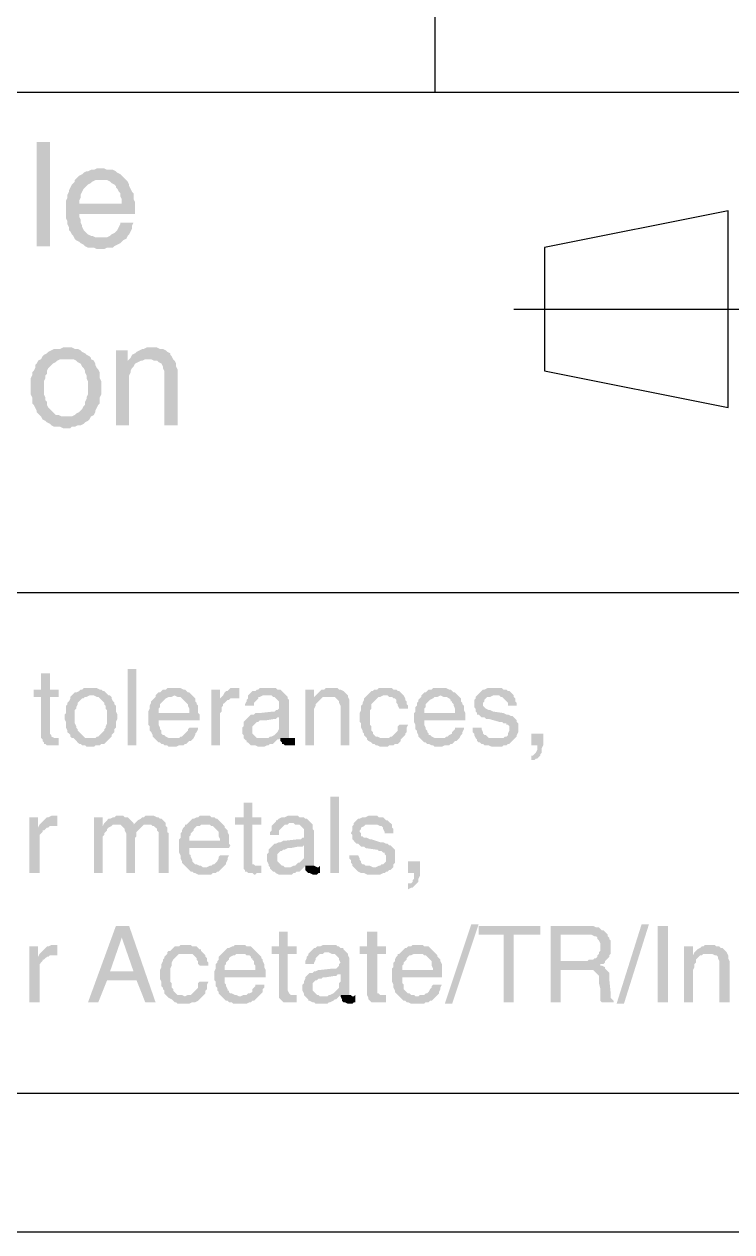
# Model space of a CAD drawing. Header units: millimetres. Extents: x 7018 to 13530, y 4187 to 5692.
# Drawn here: x 9701.94 to 9723.7, y 4951.87 to 4989 of the extents above; entities that cross this region are included whole.
import ezdxf

# ---------------------------------------------------------------- set-up
doc = ezdxf.new("R2010")
doc.units = ezdxf.units.MM

msp = doc.modelspace()

# ---------------------------------------------------------------- hatches: boundary and pattern name
at = {"transparency": 33554559}
for points in [[(9702.328, 4982.173), (9702.328, 4985.378), (9702.734, 4985.378), (9702.734, 4982.173)], [(9704.314, 4984.565), (9704.178, 4984.565), (9704.088, 4984.52), (9703.998, 4984.52), (9703.907, 4984.475), (9703.862, 4984.475), (9703.772, 4984.43), (9703.727, 4984.385), (9703.637, 4984.339), (9703.591, 4984.294), (9703.501, 4984.204), (9704.494, 4984.204), (9704.584, 4984.159), (9704.629, 4984.114), (9704.72, 4984.069), (9704.765, 4984.024), (9704.765, 4983.978), (9704.81, 4983.933), (9704.855, 4983.843), (9704.9, 4983.798), (9704.9, 4983.708), (9704.945, 4983.617), (9704.945, 4983.482), (9703.23, 4983.482), (9703.23, 4983.031), (9703.275, 4982.94), (9703.275, 4982.85), (9703.321, 4982.76), (9703.321, 4982.67), (9703.366, 4982.624), (9703.411, 4982.534), (9703.456, 4982.489), (9703.501, 4982.399), (9704.314, 4982.444), (9704.133, 4982.444), (9704.043, 4982.489), (9703.998, 4982.489), (9703.907, 4982.534), (9703.862, 4982.579), (9703.772, 4982.67), (9703.772, 4982.67), (9703.727, 4982.76), (9703.727, 4982.805), (9703.682, 4982.895), (9703.682, 4982.986), (9703.637, 4983.076), (9703.637, 4983.166), (9705.352, 4983.166), (9705.352, 4983.527), (9705.306, 4983.617), (9705.306, 4983.798), (9705.261, 4983.843), (9705.216, 4983.933), (9705.171, 4984.024), (9705.171, 4984.069), (9705.126, 4984.159), (9705.081, 4984.204), (9705.036, 4984.249), (9704.945, 4984.339), (9704.9, 4984.385), (9704.81, 4984.43), (9704.765, 4984.475), (9704.675, 4984.52), (9704.494, 4984.52), (9704.404, 4984.565)], [(9703.501, 4984.204), (9703.501, 4984.159), (9703.456, 4984.114), (9703.411, 4984.069), (9703.366, 4983.978), (9703.321, 4983.888), (9703.321, 4983.843), (9703.275, 4983.753), (9703.275, 4983.662), (9703.23, 4983.572), (9703.23, 4983.482), (9703.637, 4983.482), (9703.637, 4983.572), (9703.682, 4983.662), (9703.682, 4983.753), (9703.727, 4983.843), (9703.772, 4983.933), (9703.817, 4983.978), (9703.862, 4984.024), (9703.907, 4984.069), (9703.998, 4984.114), (9704.043, 4984.159), (9704.133, 4984.204), (9704.314, 4984.204)], [(9705.306, 4982.895), (9704.9, 4982.895), (9704.9, 4982.85), (9704.855, 4982.76), (9704.81, 4982.67), (9704.765, 4982.624), (9704.72, 4982.579), (9704.629, 4982.534), (9704.584, 4982.489), (9704.494, 4982.444), (9704.314, 4982.444), (9703.501, 4982.399), (9703.501, 4982.399), (9703.546, 4982.354), (9703.637, 4982.309), (9703.682, 4982.263), (9703.772, 4982.218), (9703.817, 4982.173), (9703.907, 4982.128), (9704.088, 4982.128), (9704.178, 4982.083), (9704.404, 4982.083), (9704.494, 4982.128), (9704.675, 4982.128), (9704.72, 4982.173), (9704.81, 4982.218), (9704.9, 4982.263), (9704.945, 4982.309), (9704.99, 4982.354), (9705.081, 4982.399), (9705.126, 4982.489), (9705.171, 4982.534), (9705.216, 4982.624), (9705.261, 4982.715), (9705.261, 4982.805)], [(9703.23, 4979.059), (9703.14, 4979.059), (9703.05, 4979.014), (9702.869, 4979.014), (9702.779, 4978.969), (9702.689, 4978.924), (9702.644, 4978.878), (9702.553, 4978.833), (9702.508, 4978.788), (9702.463, 4978.698), (9702.463, 4978.698), (9702.373, 4978.653), (9702.328, 4978.563), (9702.283, 4978.517), (9702.283, 4978.427), (9702.237, 4978.337), (9702.192, 4978.292), (9702.192, 4978.201), (9702.147, 4978.111), (9702.147, 4977.615), (9702.192, 4977.525), (9702.192, 4977.344), (9702.237, 4977.299), (9702.283, 4977.209), (9702.328, 4977.118), (9702.328, 4977.073), (9702.418, 4976.983), (9702.463, 4976.938), (9703.23, 4976.938), (9703.095, 4976.938), (9703.005, 4976.983), (9702.914, 4976.983), (9702.869, 4977.028), (9702.779, 4977.118), (9702.734, 4977.163), (9702.689, 4977.209), (9702.644, 4977.299), (9702.644, 4977.389), (9702.598, 4977.434), (9702.598, 4977.525), (9702.553, 4977.615), (9702.553, 4978.021), (9702.598, 4978.111), (9702.598, 4978.201), (9702.644, 4978.247), (9702.644, 4978.337), (9702.689, 4978.427), (9702.734, 4978.472), (9702.779, 4978.517), (9702.824, 4978.563), (9702.914, 4978.608), (9702.96, 4978.653), (9703.05, 4978.698), (9703.23, 4978.698), (9703.998, 4978.743), (9703.952, 4978.788), (9703.862, 4978.833), (9703.817, 4978.878), (9703.727, 4978.924), (9703.682, 4978.969), (9703.591, 4979.014), (9703.501, 4979.014), (9703.411, 4979.059), (9703.321, 4979.059)], [(9705.126, 4978.969), (9704.765, 4978.969), (9704.765, 4976.667), (9705.171, 4976.667), (9705.171, 4977.886), (9705.171, 4978.201), (9705.216, 4978.292), (9705.216, 4978.337), (9705.261, 4978.427), (9705.306, 4978.472), (9705.306, 4978.472), (9705.352, 4978.563), (9705.442, 4978.608), (9705.126, 4978.653)], [(9705.848, 4979.059), (9705.713, 4979.059), (9705.622, 4979.014), (9705.577, 4979.014), (9705.487, 4978.969), (9705.397, 4978.924), (9705.352, 4978.878), (9705.261, 4978.833), (9705.216, 4978.743), (9705.126, 4978.653), (9705.442, 4978.608), (9705.532, 4978.653), (9705.577, 4978.653), (9705.667, 4978.698), (9706.525, 4978.698), (9706.48, 4978.788), (9706.435, 4978.833), (9706.435, 4978.878), (9706.344, 4978.924), (9706.299, 4978.969), (9706.209, 4979.014), (9706.119, 4979.014), (9706.029, 4979.059), (9705.938, 4979.059)], [(9703.998, 4978.743), (9703.23, 4978.698), (9703.456, 4978.698), (9703.546, 4978.653), (9703.591, 4978.608), (9703.682, 4978.563), (9703.727, 4978.472), (9703.772, 4978.427), (9703.817, 4978.337), (9703.817, 4978.292), (9703.862, 4978.201), (9703.862, 4978.111), (9703.907, 4978.021), (9703.907, 4977.615), (9703.862, 4977.525), (9703.862, 4977.479), (9703.817, 4977.389), (9703.817, 4977.299), (9703.772, 4977.254), (9703.727, 4977.163), (9703.682, 4977.118), (9703.637, 4977.073), (9703.546, 4977.028), (9703.501, 4976.983), (9703.411, 4976.938), (9702.463, 4976.938), (9702.508, 4976.848), (9702.598, 4976.802), (9702.644, 4976.757), (9702.734, 4976.712), (9702.779, 4976.667), (9702.869, 4976.622), (9703.05, 4976.622), (9703.14, 4976.577), (9703.366, 4976.577), (9703.411, 4976.622), (9703.501, 4976.622), (9703.591, 4976.667), (9703.682, 4976.667), (9703.772, 4976.712), (9703.817, 4976.757), (9703.907, 4976.802), (9703.952, 4976.848), (9703.998, 4976.938), (9703.998, 4976.938), (9704.088, 4976.983), (9704.133, 4977.073), (9704.133, 4977.118), (9704.178, 4977.209), (9704.223, 4977.299), (9704.268, 4977.344), (9704.268, 4977.525), (9704.314, 4977.615), (9704.314, 4977.84), (9704.314, 4978.021), (9704.268, 4978.111), (9704.268, 4978.292), (9704.223, 4978.382), (9704.178, 4978.427), (9704.133, 4978.517), (9704.133, 4978.563), (9704.088, 4978.653), (9703.998, 4978.698)], [(9706.525, 4978.698), (9705.758, 4978.698), (9705.848, 4978.698), (9705.938, 4978.653), (9706.029, 4978.653), (9706.074, 4978.608), (9706.164, 4978.563), (9706.164, 4978.563), (9706.209, 4978.472), (9706.209, 4978.427), (9706.254, 4978.337), (9706.254, 4976.667), (9706.66, 4976.667), (9706.66, 4978.382), (9706.615, 4978.472), (9706.615, 4978.563), (9706.57, 4978.653)], [(9702.734, 4969.04), (9702.463, 4969.04), (9702.463, 4968.543), (9702.237, 4968.543), (9702.237, 4968.318), (9702.463, 4968.318), (9702.463, 4967.054), (9702.508, 4967.009), (9702.508, 4966.964), (9702.553, 4966.918), (9702.553, 4966.873), (9702.598, 4966.873), (9702.644, 4966.828), (9703.005, 4966.828), (9703.005, 4967.054), (9702.869, 4967.054), (9702.779, 4967.099), (9702.779, 4967.144), (9702.734, 4967.189), (9702.734, 4968.318), (9703.005, 4968.318), (9703.005, 4968.543), (9702.734, 4968.543)], [(9705.126, 4966.828), (9705.126, 4969.175), (9705.397, 4969.175), (9705.397, 4966.828)], [(9703.998, 4968.588), (9703.772, 4968.588), (9703.727, 4968.543), (9703.682, 4968.543), (9703.637, 4968.498), (9703.546, 4968.453), (9703.501, 4968.453), (9703.456, 4968.408), (9703.411, 4968.363), (9703.411, 4968.363), (9703.366, 4968.318), (9703.366, 4968.272), (9703.321, 4968.182), (9703.275, 4968.137), (9703.275, 4968.092), (9703.23, 4968.047), (9703.23, 4967.821), (9703.185, 4967.776), (9703.185, 4967.686), (9703.185, 4967.641), (9703.23, 4967.55), (9703.23, 4967.37), (9703.275, 4967.28), (9703.275, 4967.234), (9703.321, 4967.189), (9703.366, 4967.144), (9703.366, 4967.099), (9703.411, 4967.054), (9703.998, 4967.054), (9703.817, 4967.054), (9703.772, 4967.099), (9703.727, 4967.144), (9703.682, 4967.189), (9703.637, 4967.234), (9703.591, 4967.28), (9703.591, 4967.325), (9703.546, 4967.37), (9703.546, 4967.415), (9703.501, 4967.505), (9703.501, 4967.911), (9703.546, 4967.956), (9703.546, 4968.002), (9703.591, 4968.092), (9703.591, 4968.137), (9703.637, 4968.182), (9703.682, 4968.227), (9703.727, 4968.272), (9703.772, 4968.272), (9703.817, 4968.318), (9703.862, 4968.318), (9703.952, 4968.363), (9704.539, 4968.363), (9704.494, 4968.408), (9704.449, 4968.453), (9704.404, 4968.498), (9704.359, 4968.498), (9704.314, 4968.543), (9704.268, 4968.543), (9704.178, 4968.588), (9704.088, 4968.588)], [(9706.57, 4968.588), (9706.344, 4968.588), (9706.299, 4968.543), (9706.209, 4968.543), (9706.164, 4968.498), (9706.119, 4968.453), (9706.074, 4968.453), (9706.029, 4968.408), (9705.983, 4968.363), (9706.57, 4968.363), (9706.66, 4968.318), (9706.751, 4968.318), (9706.796, 4968.272), (9706.841, 4968.227), (9706.886, 4968.182), (9706.886, 4968.182), (9706.931, 4968.137), (9706.976, 4968.092), (9706.976, 4968.047), (9707.021, 4967.956), (9707.021, 4967.821), (9705.758, 4967.821), (9705.758, 4967.46), (9705.803, 4967.415), (9705.803, 4967.28), (9705.848, 4967.234), (9705.893, 4967.144), (9705.893, 4967.099), (9705.938, 4967.054), (9705.983, 4967.009), (9705.983, 4967.009), (9706.029, 4966.964), (9706.074, 4966.918), (9706.119, 4966.918), (9706.164, 4966.873), (9706.209, 4966.873), (9706.254, 4966.828), (9706.344, 4966.828), (9706.39, 4966.783), (9706.615, 4966.783), (9706.706, 4966.828), (9706.841, 4966.828), (9706.886, 4966.873), (9706.931, 4966.873), (9706.976, 4966.918), (9707.021, 4966.964), (9707.067, 4966.964), (9707.112, 4967.009), (9706.57, 4967.054), (9706.39, 4967.054), (9706.299, 4967.099), (9706.254, 4967.144), (9706.209, 4967.144), (9706.164, 4967.189), (9706.164, 4967.28), (9706.119, 4967.325), (9706.119, 4967.37), (9706.074, 4967.46), (9706.074, 4967.595), (9707.337, 4967.595), (9707.337, 4967.776), (9707.292, 4967.821), (9707.292, 4968.047), (9707.247, 4968.092), (9707.247, 4968.137), (9707.202, 4968.182), (9707.202, 4968.272), (9707.157, 4968.318), (9707.112, 4968.363), (9707.067, 4968.408), (9707.021, 4968.453), (9706.976, 4968.453), (9706.931, 4968.498), (9706.886, 4968.543), (9706.841, 4968.543), (9706.751, 4968.588), (9706.66, 4968.588)], [(9707.969, 4968.543), (9707.698, 4968.543), (9707.698, 4966.828), (9707.969, 4966.828), (9707.969, 4967.821), (9708.014, 4967.866), (9708.014, 4968.002), (9708.059, 4968.047), (9708.059, 4968.092), (9708.105, 4968.137), (9708.15, 4968.182), (9708.195, 4968.227), (9708.24, 4968.227), (9707.969, 4968.272)], [(9708.466, 4968.588), (9708.285, 4968.588), (9708.24, 4968.543), (9708.195, 4968.498), (9708.15, 4968.498), (9708.105, 4968.453), (9708.059, 4968.363), (9708.059, 4968.363), (9708.014, 4968.318), (9708.466, 4968.272), (9708.556, 4968.272), (9708.556, 4968.588), (9708.511, 4968.588)], [(9709.459, 4968.588), (9709.188, 4968.588), (9709.143, 4968.543), (9709.098, 4968.543), (9709.052, 4968.498), (9708.962, 4968.498), (9708.917, 4968.453), (9708.917, 4968.453), (9708.872, 4968.408), (9708.827, 4968.363), (9708.827, 4968.272), (9708.782, 4968.227), (9708.782, 4968.182), (9708.736, 4968.092), (9708.736, 4968.047), (9709.007, 4968.047), (9709.007, 4968.137), (9709.052, 4968.182), (9709.098, 4968.227), (9709.143, 4968.272), (9709.143, 4968.318), (9709.188, 4968.318), (9709.278, 4968.363), (9710, 4968.363), (9709.955, 4968.408), (9709.91, 4968.453), (9709.865, 4968.498), (9709.82, 4968.543), (9709.729, 4968.543), (9709.684, 4968.588), (9709.504, 4968.588)], [(9710.858, 4968.543), (9710.587, 4968.543), (9710.587, 4966.828), (9710.858, 4966.828), (9710.858, 4967.776), (9710.858, 4967.956), (9710.903, 4968.047), (9710.903, 4968.092), (9710.948, 4968.137), (9710.993, 4968.182), (9710.993, 4968.182), (9711.038, 4968.227), (9711.083, 4968.272), (9710.858, 4968.318)], [(9711.354, 4968.588), (9711.219, 4968.588), (9711.174, 4968.543), (9711.083, 4968.543), (9711.038, 4968.498), (9710.993, 4968.453), (9710.948, 4968.408), (9710.903, 4968.363), (9710.858, 4968.318), (9711.083, 4968.272), (9711.128, 4968.318), (9711.309, 4968.318), (9711.896, 4968.363), (9711.851, 4968.408), (9711.805, 4968.453), (9711.805, 4968.453), (9711.76, 4968.498), (9711.67, 4968.543), (9711.625, 4968.543), (9711.58, 4968.588), (9711.444, 4968.588)], [(9713.024, 4968.588), (9712.843, 4968.588), (9712.798, 4968.543), (9712.708, 4968.543), (9712.663, 4968.498), (9712.618, 4968.498), (9712.573, 4968.453), (9712.528, 4968.408), (9712.482, 4968.363), (9713.114, 4968.363), (9713.159, 4968.318), (9713.25, 4968.318), (9713.295, 4968.272), (9713.34, 4968.272), (9713.385, 4968.227), (9713.385, 4968.137), (9713.43, 4968.092), (9713.43, 4968.047), (9713.475, 4967.956), (9713.746, 4967.956), (9713.746, 4968.047), (9713.701, 4968.092), (9713.701, 4968.182), (9713.656, 4968.227), (9713.656, 4968.272), (9713.611, 4968.363), (9713.566, 4968.408), (9713.52, 4968.453), (9713.52, 4968.453), (9713.475, 4968.498), (9713.43, 4968.498), (9713.385, 4968.543), (9713.295, 4968.543), (9713.25, 4968.588), (9713.114, 4968.588)], [(9714.739, 4968.588), (9714.513, 4968.588), (9714.468, 4968.543), (9714.378, 4968.543), (9714.333, 4968.498), (9714.288, 4968.453), (9714.243, 4968.453), (9714.197, 4968.408), (9714.152, 4968.363), (9714.739, 4968.363), (9714.829, 4968.318), (9714.92, 4968.318), (9715.01, 4968.272), (9715.055, 4968.227), (9715.055, 4968.182), (9715.1, 4968.182), (9715.1, 4968.137), (9715.145, 4968.092), (9715.145, 4968.047), (9715.19, 4967.956), (9715.19, 4967.821), (9713.927, 4967.821), (9713.927, 4967.55), (9713.972, 4967.46), (9713.972, 4967.325), (9714.017, 4967.28), (9714.017, 4967.234), (9714.062, 4967.144), (9714.062, 4967.099), (9714.107, 4967.054), (9714.152, 4967.009), (9714.152, 4967.009), (9714.197, 4966.964), (9714.243, 4966.918), (9714.288, 4966.918), (9714.333, 4966.873), (9714.378, 4966.873), (9714.468, 4966.828), (9714.513, 4966.828), (9714.559, 4966.783), (9714.784, 4966.783), (9714.874, 4966.828), (9715.01, 4966.828), (9715.055, 4966.873), (9715.1, 4966.873), (9715.145, 4966.918), (9715.19, 4966.964), (9715.235, 4966.964), (9715.281, 4967.009), (9714.739, 4967.054), (9714.559, 4967.054), (9714.468, 4967.099), (9714.423, 4967.144), (9714.378, 4967.144), (9714.378, 4967.189), (9714.333, 4967.234), (9714.333, 4967.28), (9714.288, 4967.325), (9714.288, 4967.37), (9714.243, 4967.46), (9714.243, 4967.595), (9715.506, 4967.595), (9715.506, 4967.821), (9715.461, 4967.911), (9715.461, 4968.047), (9715.416, 4968.092), (9715.416, 4968.137), (9715.371, 4968.182), (9715.371, 4968.272), (9715.326, 4968.318), (9715.281, 4968.363), (9715.235, 4968.408), (9715.19, 4968.453), (9715.145, 4968.453), (9715.1, 4968.498), (9715.055, 4968.543), (9715.01, 4968.543), (9714.92, 4968.588), (9714.829, 4968.588)], [(9716.409, 4968.588), (9716.183, 4968.588), (9716.093, 4968.543), (9716.048, 4968.543), (9716.003, 4968.498), (9715.958, 4968.453), (9715.912, 4968.408), (9715.867, 4968.363), (9715.822, 4968.318), (9715.822, 4968.272), (9715.777, 4968.227), (9715.777, 4968.002), (9715.822, 4967.956), (9715.822, 4967.866), (9715.867, 4967.821), (9715.867, 4967.776), (9715.912, 4967.776), (9715.958, 4967.731), (9716.003, 4967.686), (9716.093, 4967.686), (9716.138, 4967.641), (9716.228, 4967.641), (9716.544, 4967.55), (9716.635, 4967.55), (9716.68, 4967.505), (9716.77, 4967.505), (9716.77, 4967.46), (9716.815, 4967.46), (9716.86, 4967.415), (9716.86, 4967.28), (9716.815, 4967.189), (9716.815, 4967.144), (9716.77, 4967.099), (9716.725, 4967.099), (9716.68, 4967.054), (9716.454, 4967.054), (9715.867, 4967.009), (9715.867, 4966.964), (9715.912, 4966.918), (9715.958, 4966.918), (9716.003, 4966.873), (9716.048, 4966.873), (9716.093, 4966.828), (9716.228, 4966.828), (9716.319, 4966.783), (9716.635, 4966.783), (9716.68, 4966.828), (9716.77, 4966.828), (9716.815, 4966.873), (9716.86, 4966.873), (9716.905, 4966.918), (9716.951, 4966.964), (9716.951, 4966.964), (9716.996, 4967.009), (9717.041, 4967.054), (9717.086, 4967.099), (9717.086, 4967.144), (9717.131, 4967.234), (9717.131, 4967.505), (9717.086, 4967.55), (9717.086, 4967.595), (9717.041, 4967.641), (9717.041, 4967.641), (9716.996, 4967.686), (9716.951, 4967.731), (9716.905, 4967.731), (9716.815, 4967.776), (9716.77, 4967.776), (9716.68, 4967.821), (9716.364, 4967.866), (9716.364, 4967.866), (9716.274, 4967.911), (9716.228, 4967.911), (9716.138, 4967.956), (9716.138, 4967.956), (9716.093, 4968.002), (9716.048, 4968.047), (9716.048, 4968.137), (9716.093, 4968.182), (9716.093, 4968.227), (9716.138, 4968.272), (9716.183, 4968.318), (9716.274, 4968.318), (9716.364, 4968.363), (9716.996, 4968.363), (9716.951, 4968.408), (9716.905, 4968.453), (9716.86, 4968.498), (9716.815, 4968.498), (9716.77, 4968.543), (9716.68, 4968.543), (9716.635, 4968.588), (9716.499, 4968.588)], [(9704.539, 4968.363), (9703.998, 4968.363), (9704.088, 4968.363), (9704.178, 4968.318), (9704.223, 4968.318), (9704.268, 4968.272), (9704.314, 4968.227), (9704.359, 4968.182), (9704.404, 4968.137), (9704.404, 4968.092), (9704.449, 4968.047), (9704.449, 4967.956), (9704.494, 4967.911), (9704.494, 4967.505), (9704.449, 4967.415), (9704.449, 4967.37), (9704.404, 4967.325), (9704.404, 4967.28), (9704.359, 4967.234), (9704.314, 4967.189), (9704.268, 4967.144), (9704.223, 4967.099), (9704.178, 4967.099), (9704.133, 4967.054), (9703.456, 4967.054), (9703.501, 4967.009), (9703.546, 4966.964), (9703.591, 4966.918), (9703.637, 4966.873), (9703.682, 4966.873), (9703.727, 4966.828), (9703.817, 4966.828), (9703.862, 4966.783), (9704.088, 4966.783), (9704.133, 4966.828), (9704.268, 4966.828), (9704.314, 4966.873), (9704.404, 4966.873), (9704.449, 4966.918), (9704.494, 4966.964), (9704.539, 4967.009), (9704.584, 4967.054), (9704.584, 4967.054), (9704.629, 4967.099), (9704.629, 4967.144), (9704.675, 4967.189), (9704.72, 4967.234), (9704.72, 4967.325), (9704.765, 4967.37), (9704.765, 4967.55), (9704.81, 4967.641), (9704.81, 4967.686), (9704.81, 4967.776), (9704.765, 4967.866), (9704.765, 4968.047), (9704.72, 4968.092), (9704.72, 4968.137), (9704.675, 4968.182), (9704.629, 4968.272), (9704.629, 4968.318), (9704.584, 4968.363)], [(9705.983, 4968.363), (9705.983, 4968.318), (9705.938, 4968.272), (9705.893, 4968.227), (9705.848, 4968.182), (9705.848, 4968.137), (9705.803, 4968.047), (9705.803, 4967.956), (9705.758, 4967.866), (9705.758, 4967.821), (9706.074, 4967.821), (9706.074, 4967.956), (9706.119, 4968.002), (9706.119, 4968.092), (9706.164, 4968.137), (9706.209, 4968.182), (9706.209, 4968.182), (9706.254, 4968.227), (9706.299, 4968.272), (9706.39, 4968.318), (9706.48, 4968.318), (9706.57, 4968.363)], [(9708.014, 4968.318), (9707.969, 4968.272), (9708.24, 4968.227), (9708.285, 4968.272), (9708.466, 4968.272)], [(9710, 4968.363), (9709.413, 4968.363), (9709.549, 4968.363), (9709.594, 4968.318), (9709.639, 4968.318), (9709.684, 4968.272), (9709.729, 4968.227), (9709.774, 4968.182), (9709.774, 4967.956), (9709.729, 4967.911), (9709.684, 4967.911), (9709.639, 4967.866), (9709.594, 4967.866), (9709.188, 4967.821), (9709.052, 4967.821), (9709.007, 4967.776), (9708.917, 4967.776), (9708.872, 4967.731), (9709.774, 4967.686), (9709.774, 4967.415), (9709.774, 4967.325), (9709.729, 4967.234), (9709.684, 4967.189), (9709.639, 4967.144), (9709.639, 4967.144), (9709.549, 4967.099), (9709.504, 4967.099), (9709.459, 4967.054), (9709.278, 4967.054), (9708.736, 4967.009), (9708.782, 4966.964), (9708.782, 4966.918), (9708.827, 4966.918), (9708.872, 4966.873), (9708.917, 4966.828), (9709.052, 4966.828), (9709.143, 4966.783), (9709.323, 4966.783), (9709.413, 4966.828), (9709.459, 4966.828), (9709.504, 4966.873), (9709.594, 4966.873), (9709.639, 4966.918), (9709.684, 4966.964), (9709.729, 4967.009), (9709.774, 4967.009), (9709.82, 4967.054), (9710.09, 4967.054), (9710.09, 4968.227), (9710.045, 4968.272), (9710.045, 4968.318)], [(9711.896, 4968.363), (9711.309, 4968.318), (9711.49, 4968.318), (9711.535, 4968.272), (9711.58, 4968.227), (9711.58, 4968.227), (9711.625, 4968.182), (9711.625, 4968.137), (9711.67, 4968.047), (9711.67, 4966.828), (9711.941, 4966.828), (9711.941, 4968.227), (9711.896, 4968.318)], [(9712.482, 4968.363), (9712.437, 4968.318), (9712.392, 4968.272), (9712.392, 4968.227), (9712.347, 4968.137), (9712.347, 4968.092), (9712.302, 4968.047), (9712.302, 4967.911), (9712.257, 4967.821), (9712.257, 4967.55), (9712.302, 4967.505), (9712.302, 4967.37), (9712.347, 4967.28), (9712.347, 4967.234), (9712.392, 4967.189), (9712.392, 4967.144), (9712.437, 4967.099), (9712.482, 4967.054), (9713.024, 4967.054), (9712.889, 4967.054), (9712.798, 4967.099), (9712.753, 4967.099), (9712.708, 4967.144), (9712.663, 4967.189), (9712.663, 4967.234), (9712.618, 4967.28), (9712.618, 4967.415), (9712.573, 4967.46), (9712.573, 4967.911), (9712.618, 4967.956), (9712.618, 4968.092), (9712.663, 4968.137), (9712.708, 4968.182), (9712.708, 4968.182), (9712.753, 4968.227), (9712.798, 4968.272), (9712.843, 4968.318), (9712.889, 4968.318), (9712.979, 4968.363), (9713.024, 4968.363)], [(9714.152, 4968.363), (9714.152, 4968.318), (9714.107, 4968.272), (9714.062, 4968.227), (9714.062, 4968.182), (9714.017, 4968.137), (9714.017, 4968.047), (9713.972, 4968.002), (9713.972, 4967.866), (9713.927, 4967.821), (9714.243, 4967.821), (9714.243, 4967.956), (9714.288, 4968.002), (9714.288, 4968.092), (9714.333, 4968.137), (9714.378, 4968.182), (9714.378, 4968.182), (9714.423, 4968.227), (9714.513, 4968.272), (9714.559, 4968.318), (9714.649, 4968.318), (9714.739, 4968.363)], [(9716.996, 4968.363), (9716.409, 4968.363), (9716.544, 4968.363), (9716.589, 4968.318), (9716.635, 4968.318), (9716.68, 4968.272), (9716.68, 4968.272), (9716.725, 4968.227), (9716.77, 4968.182), (9716.815, 4968.137), (9716.815, 4968.047), (9717.086, 4968.047), (9717.086, 4968.137), (9717.041, 4968.182), (9717.041, 4968.272), (9716.996, 4968.318)], [(9708.872, 4967.731), (9708.827, 4967.686), (9708.782, 4967.641), (9708.782, 4967.641), (9708.736, 4967.595), (9708.691, 4967.55), (9708.691, 4967.415), (9708.646, 4967.37), (9708.646, 4967.28), (9708.646, 4967.189), (9708.691, 4967.144), (9708.691, 4967.054), (9708.736, 4967.009), (9709.278, 4967.054), (9709.098, 4967.054), (9709.052, 4967.099), (9709.007, 4967.144), (9708.962, 4967.189), (9708.962, 4967.415), (9709.007, 4967.46), (9709.052, 4967.505), (9709.098, 4967.55), (9709.143, 4967.55), (9709.188, 4967.595), (9709.368, 4967.595), (9709.639, 4967.641), (9709.684, 4967.641), (9709.729, 4967.686), (9709.774, 4967.686)], [(9707.292, 4967.37), (9707.021, 4967.37), (9706.976, 4967.325), (9706.976, 4967.28), (9706.931, 4967.234), (9706.886, 4967.189), (9706.841, 4967.144), (9706.796, 4967.099), (9706.751, 4967.099), (9706.706, 4967.054), (9706.57, 4967.054), (9707.112, 4967.009), (9707.157, 4967.054), (9707.202, 4967.144), (9707.202, 4967.189), (9707.247, 4967.234), (9707.292, 4967.325)], [(9713.746, 4967.46), (9713.475, 4967.46), (9713.43, 4967.415), (9713.43, 4967.28), (9713.385, 4967.234), (9713.34, 4967.189), (9713.295, 4967.144), (9713.25, 4967.099), (9713.205, 4967.099), (9713.159, 4967.054), (9712.482, 4967.054), (9712.482, 4967.009), (9712.528, 4966.964), (9712.618, 4966.918), (9712.663, 4966.873), (9712.708, 4966.873), (9712.753, 4966.828), (9712.798, 4966.828), (9712.889, 4966.783), (9713.114, 4966.783), (9713.159, 4966.828), (9713.295, 4966.828), (9713.34, 4966.873), (9713.43, 4966.873), (9713.475, 4966.918), (9713.52, 4966.964), (9713.52, 4967.009), (9713.566, 4967.054), (9713.611, 4967.099), (9713.656, 4967.144), (9713.656, 4967.189), (9713.701, 4967.234), (9713.701, 4967.37)], [(9715.461, 4967.37), (9715.19, 4967.37), (9715.19, 4967.325), (9715.145, 4967.28), (9715.1, 4967.234), (9715.1, 4967.189), (9715.01, 4967.144), (9714.965, 4967.099), (9714.92, 4967.099), (9714.874, 4967.054), (9714.739, 4967.054), (9715.281, 4967.009), (9715.326, 4967.054), (9715.371, 4967.144), (9715.416, 4967.189), (9715.416, 4967.234), (9715.461, 4967.325)], [(9716.003, 4967.37), (9715.732, 4967.37), (9715.732, 4967.234), (9715.777, 4967.189), (9715.777, 4967.144), (9715.822, 4967.054), (9715.867, 4967.009), (9716.454, 4967.054), (9716.228, 4967.054), (9716.183, 4967.099), (9716.138, 4967.144), (9716.093, 4967.144), (9716.048, 4967.189), (9716.048, 4967.234), (9716.003, 4967.325)], [(9710.271, 4967.054), (9710.181, 4967.054), (9709.82, 4967.009), (9709.82, 4966.964), (9709.865, 4966.918), (9709.865, 4966.873), (9709.91, 4966.873), (9709.955, 4966.828), (9710.271, 4966.828)], [(9710.09, 4967.054), (9709.82, 4967.054), (9709.82, 4967.009), (9710.181, 4967.054), (9710.181, 4967.054)], [(9717.898, 4967.189), (9717.537, 4967.189), (9717.537, 4966.828), (9717.718, 4966.828), (9717.718, 4966.693), (9717.673, 4966.603), (9717.627, 4966.557), (9717.582, 4966.512), (9717.537, 4966.512), (9717.537, 4966.377), (9717.627, 4966.377), (9717.673, 4966.422), (9717.718, 4966.422), (9717.763, 4966.467), (9717.808, 4966.512), (9717.808, 4966.557), (9717.853, 4966.603), (9717.853, 4966.738), (9717.898, 4966.828), (9717.898, 4966.918)], [(9711.354, 4962.902), (9711.354, 4965.249), (9711.625, 4965.249), (9711.625, 4962.902)], [(9708.962, 4965.068), (9708.691, 4965.068), (9708.691, 4964.617), (9708.421, 4964.617), (9708.421, 4964.391), (9708.691, 4964.391), (9708.691, 4963.037), (9708.736, 4962.992), (9708.736, 4962.947), (9708.782, 4962.947), (9708.827, 4962.902), (9708.962, 4962.902), (9709.007, 4962.857), (9709.052, 4962.857), (9709.098, 4962.902), (9709.233, 4962.902), (9709.233, 4963.127), (9709.052, 4963.127), (9709.007, 4963.172), (9708.962, 4963.172), (9708.962, 4964.391), (9709.233, 4964.391), (9709.233, 4964.617), (9708.962, 4964.617)], [(9702.373, 4964.617), (9702.102, 4964.617), (9702.102, 4962.902), (9702.418, 4962.902), (9702.418, 4964.075), (9702.463, 4964.12), (9702.508, 4964.165), (9702.508, 4964.211), (9702.553, 4964.211), (9702.598, 4964.256), (9702.644, 4964.301), (9702.373, 4964.301)], [(9702.418, 4964.391), (9702.373, 4964.301), (9702.689, 4964.301), (9702.734, 4964.346), (9702.869, 4964.346)], [(9702.869, 4964.662), (9702.779, 4964.662), (9702.689, 4964.617), (9702.644, 4964.617), (9702.598, 4964.572), (9702.553, 4964.526), (9702.508, 4964.481), (9702.463, 4964.436), (9702.463, 4964.436), (9702.418, 4964.391), (9702.869, 4964.346), (9702.96, 4964.346), (9702.96, 4964.662), (9702.914, 4964.662)], [(9704.359, 4964.617), (9704.088, 4964.617), (9704.088, 4962.902), (9704.359, 4962.902), (9704.359, 4964.03), (9704.404, 4964.075), (9704.404, 4964.12), (9704.449, 4964.165), (9704.494, 4964.211), (9704.494, 4964.256), (9704.539, 4964.301), (9704.629, 4964.346), (9704.359, 4964.346)], [(9704.855, 4964.662), (9704.765, 4964.662), (9704.72, 4964.617), (9704.675, 4964.617), (9704.584, 4964.572), (9704.539, 4964.572), (9704.494, 4964.526), (9704.449, 4964.481), (9704.404, 4964.436), (9704.359, 4964.346), (9704.629, 4964.346), (9704.675, 4964.391), (9704.81, 4964.391), (9705.306, 4964.436), (9705.261, 4964.481), (9705.216, 4964.526), (9705.216, 4964.526), (9705.171, 4964.572), (9705.126, 4964.617), (9705.036, 4964.617), (9704.99, 4964.662), (9704.945, 4964.662)], [(9705.803, 4964.662), (9705.667, 4964.662), (9705.622, 4964.617), (9705.577, 4964.617), (9705.532, 4964.572), (9705.442, 4964.526), (9705.397, 4964.481), (9705.352, 4964.436), (9705.306, 4964.391), (9704.9, 4964.391), (9704.945, 4964.346), (9704.99, 4964.301), (9704.99, 4964.301), (9705.036, 4964.256), (9705.036, 4964.211), (9705.081, 4964.12), (9705.081, 4962.902), (9705.352, 4962.902), (9705.352, 4963.985), (9705.397, 4964.03), (9705.397, 4964.165), (9705.442, 4964.211), (9705.487, 4964.256), (9705.487, 4964.256), (9705.532, 4964.301), (9705.577, 4964.346), (9705.622, 4964.391), (9705.758, 4964.391), (9706.299, 4964.436), (9706.254, 4964.481), (9706.209, 4964.526), (9706.209, 4964.526), (9706.164, 4964.572), (9706.119, 4964.572), (9706.074, 4964.617), (9706.029, 4964.617), (9705.938, 4964.662), (9705.893, 4964.662)], [(9706.299, 4964.436), (9705.758, 4964.391), (9705.848, 4964.391), (9705.893, 4964.346), (9705.938, 4964.346), (9705.983, 4964.301), (9706.029, 4964.256), (9706.029, 4964.211), (9706.074, 4964.165), (9706.074, 4962.902), (9706.39, 4962.902), (9706.39, 4964.12), (9706.344, 4964.165), (9706.344, 4964.301), (9706.299, 4964.346)], [(9707.518, 4964.662), (9707.337, 4964.662), (9707.292, 4964.617), (9707.247, 4964.617), (9707.157, 4964.572), (9707.112, 4964.572), (9707.067, 4964.526), (9707.021, 4964.481), (9706.976, 4964.436), (9706.931, 4964.391), (9707.653, 4964.391), (9707.698, 4964.346), (9707.744, 4964.346), (9707.789, 4964.301), (9707.834, 4964.256), (9707.834, 4964.256), (9707.879, 4964.211), (9707.924, 4964.165), (9707.924, 4964.03), (9707.969, 4963.94), (9707.969, 4963.895), (9707.021, 4963.895), (9706.706, 4963.849), (9706.706, 4963.534), (9706.751, 4963.443), (9706.751, 4963.353), (9706.796, 4963.263), (9706.796, 4963.218), (9706.841, 4963.172), (9706.886, 4963.127), (9706.931, 4963.082), (9706.931, 4963.082), (9706.976, 4963.037), (9707.021, 4962.992), (9707.067, 4962.947), (9707.112, 4962.947), (9707.157, 4962.902), (9707.202, 4962.902), (9707.292, 4962.857), (9707.698, 4962.857), (9707.744, 4962.902), (9707.834, 4962.902), (9707.879, 4962.947), (9707.924, 4962.947), (9707.969, 4962.992), (9708.014, 4963.037), (9708.059, 4963.082), (9707.428, 4963.082), (9707.382, 4963.127), (9707.337, 4963.127), (9707.247, 4963.172), (9707.202, 4963.172), (9707.157, 4963.218), (9707.112, 4963.263), (9707.112, 4963.308), (9707.067, 4963.398), (9707.067, 4963.443), (9707.021, 4963.488), (9707.021, 4963.669), (9708.24, 4963.669), (9708.285, 4963.759), (9708.24, 4963.804), (9708.24, 4964.075), (9708.195, 4964.165), (9708.195, 4964.211), (9708.15, 4964.256), (9708.105, 4964.301), (9708.105, 4964.346), (9708.059, 4964.391), (9708.014, 4964.436), (9707.969, 4964.481), (9707.924, 4964.526), (9707.879, 4964.572), (9707.834, 4964.572), (9707.789, 4964.617), (9707.698, 4964.617), (9707.653, 4964.662), (9707.563, 4964.662)], [(9706.931, 4964.391), (9706.886, 4964.391), (9706.886, 4964.346), (9706.841, 4964.301), (9706.796, 4964.211), (9706.796, 4964.165), (9706.751, 4964.12), (9706.751, 4963.985), (9706.706, 4963.94), (9706.706, 4963.849), (9707.021, 4963.895), (9707.021, 4964.03), (9707.067, 4964.075), (9707.067, 4964.12), (9707.112, 4964.165), (9707.157, 4964.211), (9707.157, 4964.256), (9707.202, 4964.301), (9707.247, 4964.346), (9707.337, 4964.346), (9707.382, 4964.391), (9707.518, 4964.391)], [(9710.226, 4964.662), (9710.045, 4964.662), (9709.955, 4964.617), (9709.865, 4964.617), (9709.774, 4964.572), (9709.729, 4964.526), (9709.684, 4964.526), (9709.684, 4964.481), (9709.639, 4964.436), (9709.594, 4964.391), (9709.549, 4964.346), (9709.549, 4964.211), (9709.504, 4964.165), (9709.504, 4964.075), (9709.774, 4964.075), (9709.774, 4964.211), (9709.82, 4964.256), (9709.865, 4964.301), (9709.91, 4964.346), (9709.91, 4964.346), (9709.955, 4964.391), (9710.045, 4964.391), (9710.09, 4964.436), (9710.767, 4964.436), (9710.722, 4964.481), (9710.677, 4964.526), (9710.632, 4964.572), (9710.587, 4964.572), (9710.542, 4964.617), (9710.406, 4964.617), (9710.361, 4964.662), (9710.271, 4964.662)], [(9710.767, 4964.436), (9710.181, 4964.436), (9710.226, 4964.436), (9710.271, 4964.391), (9710.406, 4964.391), (9710.451, 4964.346), (9710.497, 4964.301), (9710.542, 4964.256), (9710.542, 4964.12), (9710.542, 4963.985), (9710.497, 4963.985), (9710.451, 4963.94), (9710.361, 4963.94), (9709.955, 4963.895), (9709.91, 4963.895), (9709.82, 4963.849), (9709.774, 4963.849), (9709.684, 4963.804), (9709.639, 4963.804), (9710.542, 4963.759), (9710.542, 4963.488), (9710.542, 4963.353), (9710.497, 4963.308), (9710.451, 4963.263), (9710.406, 4963.218), (9710.361, 4963.218), (9710.316, 4963.172), (9710.271, 4963.127), (9710.226, 4963.127), (9710.136, 4963.082), (9709.504, 4963.082), (9709.504, 4963.037), (9709.549, 4962.992), (9709.594, 4962.947), (9709.639, 4962.947), (9709.684, 4962.902), (9709.774, 4962.857), (9710.181, 4962.857), (9710.226, 4962.902), (9710.271, 4962.902), (9710.316, 4962.947), (9710.406, 4962.947), (9710.451, 4962.992), (9710.497, 4963.037), (9710.542, 4963.082), (9710.587, 4963.127), (9710.858, 4963.127), (9710.858, 4964.211), (9710.813, 4964.256), (9710.813, 4964.391)], [(9712.663, 4964.662), (9712.528, 4964.662), (9712.437, 4964.617), (9712.347, 4964.617), (9712.257, 4964.572), (9712.212, 4964.572), (9712.166, 4964.526), (9712.121, 4964.481), (9712.076, 4964.436), (9712.076, 4964.391), (9712.031, 4964.346), (9712.031, 4964.211), (9711.986, 4964.12), (9712.031, 4964.075), (9712.031, 4963.94), (9712.076, 4963.895), (9712.121, 4963.849), (9712.166, 4963.804), (9712.212, 4963.804), (9712.257, 4963.759), (9712.302, 4963.714), (9712.392, 4963.714), (9712.437, 4963.669), (9712.753, 4963.624), (9712.798, 4963.624), (9712.843, 4963.579), (9712.934, 4963.579), (9712.979, 4963.534), (9713.024, 4963.534), (9713.024, 4963.488), (9713.069, 4963.443), (9713.069, 4963.263), (9713.024, 4963.218), (9712.979, 4963.172), (9712.934, 4963.172), (9712.889, 4963.127), (9712.843, 4963.127), (9712.753, 4963.082), (9712.076, 4963.082), (9712.121, 4963.037), (9712.166, 4962.992), (9712.166, 4962.992), (9712.212, 4962.947), (9712.302, 4962.902), (9712.392, 4962.902), (9712.482, 4962.857), (9712.889, 4962.857), (9712.979, 4962.902), (9713.024, 4962.902), (9713.069, 4962.947), (9713.114, 4962.947), (9713.159, 4962.992), (9713.205, 4962.992), (9713.25, 4963.037), (9713.295, 4963.082), (9713.295, 4963.172), (9713.34, 4963.218), (9713.34, 4963.398), (9713.34, 4963.624), (9713.295, 4963.669), (9713.25, 4963.714), (9713.25, 4963.714), (9713.205, 4963.759), (9713.159, 4963.759), (9713.114, 4963.804), (9713.069, 4963.804), (9712.979, 4963.849), (9712.889, 4963.849), (9712.618, 4963.94), (9712.573, 4963.94), (9712.482, 4963.985), (9712.392, 4963.985), (9712.347, 4964.03), (9712.302, 4964.03), (9712.302, 4964.12), (9712.257, 4964.165), (9712.257, 4964.211), (9712.302, 4964.256), (9712.302, 4964.301), (9712.392, 4964.346), (9712.392, 4964.346), (9712.437, 4964.391), (9712.663, 4964.391), (9713.205, 4964.436), (9713.159, 4964.481), (9713.114, 4964.526), (9713.069, 4964.526), (9713.024, 4964.572), (9712.979, 4964.617), (9712.843, 4964.617), (9712.798, 4964.662), (9712.708, 4964.662)], [(9713.205, 4964.436), (9712.663, 4964.391), (9712.798, 4964.391), (9712.889, 4964.346), (9712.934, 4964.346), (9712.979, 4964.301), (9712.979, 4964.256), (9713.024, 4964.165), (9713.024, 4964.12), (9713.295, 4964.12), (9713.295, 4964.256), (9713.25, 4964.301), (9713.25, 4964.391)], [(9709.639, 4963.804), (9709.594, 4963.759), (9709.549, 4963.714), (9709.549, 4963.714), (9709.504, 4963.669), (9709.459, 4963.624), (9709.459, 4963.534), (9709.413, 4963.488), (9709.413, 4963.263), (9709.459, 4963.172), (9709.459, 4963.127), (9709.504, 4963.082), (9710, 4963.082), (9709.955, 4963.082), (9709.91, 4963.127), (9709.865, 4963.127), (9709.82, 4963.172), (9709.774, 4963.218), (9709.729, 4963.263), (9709.729, 4963.398), (9709.729, 4963.488), (9709.774, 4963.534), (9709.82, 4963.579), (9709.865, 4963.579), (9709.91, 4963.624), (9709.955, 4963.624), (9710.045, 4963.669), (9710.136, 4963.669), (9710.361, 4963.714), (9710.497, 4963.714), (9710.542, 4963.759)], [(9708.24, 4963.443), (9707.969, 4963.443), (9707.924, 4963.398), (9707.924, 4963.353), (9707.879, 4963.263), (9707.834, 4963.218), (9707.789, 4963.172), (9707.744, 4963.172), (9707.698, 4963.127), (9707.653, 4963.127), (9707.563, 4963.082), (9707.518, 4963.082), (9708.059, 4963.082), (9708.105, 4963.127), (9708.15, 4963.172), (9708.15, 4963.218), (9708.195, 4963.308), (9708.195, 4963.353)], [(9712.212, 4963.443), (9711.941, 4963.443), (9711.941, 4963.353), (9711.986, 4963.308), (9711.986, 4963.218), (9712.031, 4963.172), (9712.031, 4963.127), (9712.076, 4963.082), (9712.663, 4963.082), (9712.573, 4963.127), (9712.437, 4963.127), (9712.392, 4963.172), (9712.347, 4963.172), (9712.302, 4963.218), (9712.302, 4963.263), (9712.257, 4963.308), (9712.257, 4963.353)], [(9714.107, 4963.263), (9713.746, 4963.263), (9713.746, 4962.902), (9713.927, 4962.902), (9713.927, 4962.721), (9713.882, 4962.676), (9713.882, 4962.631), (9713.836, 4962.586), (9713.746, 4962.586), (9713.746, 4962.405), (9713.746, 4962.405), (9713.836, 4962.45), (9713.882, 4962.45), (9713.927, 4962.495), (9713.972, 4962.541), (9714.017, 4962.586), (9714.062, 4962.631), (9714.062, 4962.721), (9714.107, 4962.811), (9714.107, 4962.947)], [(9711.038, 4963.127), (9710.993, 4963.082), (9710.587, 4963.082), (9710.587, 4962.992), (9710.632, 4962.947), (9710.632, 4962.947), (9710.677, 4962.902), (9710.722, 4962.902), (9710.813, 4962.857), (9710.948, 4962.857), (9710.993, 4962.902), (9711.038, 4962.902)], [(9710.858, 4963.127), (9710.587, 4963.127), (9710.587, 4963.082), (9710.948, 4963.082)], [(9705.171, 4961.277), (9704.765, 4961.277), (9703.907, 4958.93), (9704.223, 4958.93), (9704.494, 4959.607), (9705.397, 4959.607), (9704.584, 4959.878), (9704.945, 4960.916)], [(9705.171, 4961.277), (9704.945, 4960.916), (9705.306, 4959.878), (9704.584, 4959.878), (9705.397, 4959.607), (9705.667, 4958.93), (9705.983, 4958.93)], [(9710.045, 4961.096), (9709.774, 4961.096), (9709.774, 4960.645), (9709.549, 4960.645), (9709.549, 4960.419), (9709.774, 4960.419), (9709.774, 4959.065), (9709.82, 4959.02), (9709.865, 4958.975), (9709.865, 4958.975), (9709.91, 4958.93), (9710.316, 4958.93), (9710.316, 4959.156), (9710.136, 4959.156), (9710.09, 4959.201), (9710.09, 4959.201), (9710.045, 4959.291), (9710.045, 4960.419), (9710.316, 4960.419), (9710.316, 4960.645), (9710.045, 4960.645)], [(9712.798, 4961.096), (9712.482, 4961.096), (9712.482, 4960.645), (9712.257, 4960.645), (9712.257, 4960.419), (9712.482, 4960.419), (9712.482, 4959.156), (9712.528, 4959.065), (9712.528, 4959.02), (9712.573, 4958.975), (9712.573, 4958.975), (9712.618, 4958.93), (9713.069, 4958.93), (9713.069, 4959.156), (9712.889, 4959.156), (9712.843, 4959.201), (9712.798, 4959.201), (9712.798, 4960.419), (9713.069, 4960.419), (9713.069, 4960.645), (9712.798, 4960.645)], [(9715.912, 4961.322), (9715.1, 4958.885), (9714.874, 4958.885), (9715.687, 4961.322)], [(9717.808, 4961.277), (9715.912, 4961.277), (9715.912, 4961.006), (9716.68, 4961.006), (9716.68, 4958.93), (9716.996, 4958.93), (9716.996, 4961.006), (9717.808, 4961.006), (9717.808, 4961.142)], [(9719.207, 4961.277), (9718.124, 4961.277), (9718.124, 4958.93), (9718.44, 4958.93), (9718.44, 4959.923), (9719.207, 4959.923), (9719.794, 4959.968), (9719.794, 4960.013), (9719.704, 4960.058), (9719.658, 4960.058), (9719.658, 4960.103), (9719.749, 4960.103), (9719.794, 4960.149), (9719.794, 4960.194), (9718.44, 4960.194), (9718.44, 4961.006), (9719.884, 4961.006), (9719.839, 4961.051), (9719.794, 4961.096), (9719.749, 4961.142), (9719.704, 4961.142), (9719.658, 4961.187), (9719.613, 4961.232), (9719.523, 4961.232), (9719.433, 4961.277), (9719.297, 4961.277)], [(9721.148, 4961.322), (9720.381, 4958.885), (9720.155, 4958.885), (9720.922, 4961.322)], [(9721.419, 4958.93), (9721.419, 4961.277), (9721.735, 4961.277), (9721.735, 4958.93)], [(9702.373, 4960.645), (9702.102, 4960.645), (9702.102, 4958.93), (9702.418, 4958.93), (9702.418, 4960.103), (9702.463, 4960.149), (9702.508, 4960.194), (9702.508, 4960.239), (9702.553, 4960.239), (9702.598, 4960.284), (9702.644, 4960.329), (9702.373, 4960.329)], [(9702.869, 4960.69), (9702.779, 4960.69), (9702.689, 4960.645), (9702.644, 4960.645), (9702.598, 4960.6), (9702.553, 4960.555), (9702.508, 4960.51), (9702.463, 4960.465), (9702.463, 4960.465), (9702.418, 4960.419), (9702.869, 4960.374), (9702.96, 4960.374), (9702.96, 4960.69), (9702.914, 4960.69)], [(9706.886, 4960.69), (9706.751, 4960.69), (9706.706, 4960.645), (9706.57, 4960.645), (9706.525, 4960.6), (9706.48, 4960.555), (9706.435, 4960.51), (9706.39, 4960.51), (9706.344, 4960.465), (9706.344, 4960.419), (9707.112, 4960.419), (9707.157, 4960.374), (9707.202, 4960.329), (9707.247, 4960.284), (9707.247, 4960.239), (9707.292, 4960.194), (9707.292, 4960.103), (9707.337, 4960.058), (9707.608, 4960.058), (9707.608, 4960.149), (9707.563, 4960.194), (9707.563, 4960.284), (9707.518, 4960.329), (9707.518, 4960.374), (9707.473, 4960.419), (9707.428, 4960.465), (9707.382, 4960.51), (9707.382, 4960.555), (9707.337, 4960.555), (9707.292, 4960.6), (9707.247, 4960.645), (9707.112, 4960.645), (9707.067, 4960.69), (9706.976, 4960.69)], [(9708.601, 4960.69), (9708.421, 4960.69), (9708.375, 4960.645), (9708.33, 4960.645), (9708.24, 4960.6), (9708.195, 4960.6), (9708.15, 4960.555), (9708.105, 4960.51), (9708.059, 4960.465), (9708.014, 4960.419), (9708.736, 4960.419), (9708.782, 4960.374), (9708.872, 4960.374), (9708.917, 4960.329), (9708.917, 4960.284), (9708.962, 4960.284), (9708.962, 4960.239), (9709.007, 4960.194), (9709.007, 4960.103), (9709.052, 4960.058), (9709.052, 4959.923), (9708.105, 4959.923), (9707.789, 4959.878), (9707.789, 4959.607), (9707.834, 4959.562), (9707.834, 4959.427), (9707.879, 4959.381), (9707.879, 4959.291), (9707.924, 4959.246), (9707.924, 4959.201), (9707.969, 4959.156), (9708.014, 4959.111), (9708.014, 4959.111), (9708.059, 4959.065), (9708.105, 4959.02), (9708.15, 4958.975), (9708.195, 4958.975), (9708.24, 4958.93), (9708.33, 4958.93), (9708.375, 4958.885), (9708.782, 4958.885), (9708.872, 4958.93), (9708.917, 4958.93), (9708.962, 4958.975), (9709.007, 4958.975), (9709.052, 4959.02), (9709.098, 4959.065), (9709.143, 4959.111), (9708.556, 4959.111), (9708.466, 4959.156), (9708.421, 4959.156), (9708.33, 4959.201), (9708.285, 4959.201), (9708.24, 4959.246), (9708.24, 4959.291), (9708.195, 4959.291), (9708.195, 4959.336), (9708.15, 4959.427), (9708.15, 4959.472), (9708.105, 4959.517), (9708.105, 4959.697), (9709.368, 4959.697), (9709.368, 4959.923), (9709.323, 4960.013), (9709.323, 4960.103), (9709.278, 4960.194), (9709.278, 4960.239), (9709.233, 4960.284), (9709.233, 4960.329), (9709.188, 4960.374), (9709.143, 4960.419), (9709.098, 4960.465), (9709.052, 4960.51), (9709.007, 4960.555), (9708.962, 4960.6), (9708.917, 4960.645), (9708.782, 4960.645), (9708.736, 4960.69), (9708.691, 4960.69)], [(9711.309, 4960.69), (9711.128, 4960.69), (9711.038, 4960.645), (9710.948, 4960.645), (9710.903, 4960.6), (9710.858, 4960.6), (9710.813, 4960.555), (9710.767, 4960.51), (9710.722, 4960.465), (9710.677, 4960.419), (9710.677, 4960.374), (9710.632, 4960.329), (9710.632, 4960.284), (9710.587, 4960.194), (9710.587, 4960.103), (9710.858, 4960.103), (9710.858, 4960.149), (9710.903, 4960.239), (9710.903, 4960.284), (9710.948, 4960.329), (9710.993, 4960.374), (9710.993, 4960.374), (9711.038, 4960.419), (9711.128, 4960.419), (9711.174, 4960.465), (9711.851, 4960.465), (9711.805, 4960.51), (9711.76, 4960.555), (9711.76, 4960.6), (9711.67, 4960.6), (9711.625, 4960.645), (9711.58, 4960.645), (9711.535, 4960.69), (9711.399, 4960.69)], [(9714.062, 4960.69), (9713.882, 4960.69), (9713.836, 4960.645), (9713.746, 4960.645), (9713.701, 4960.6), (9713.656, 4960.6), (9713.611, 4960.555), (9713.566, 4960.51), (9713.52, 4960.465), (9713.475, 4960.419), (9714.197, 4960.419), (9714.243, 4960.374), (9714.288, 4960.374), (9714.333, 4960.329), (9714.378, 4960.284), (9714.378, 4960.284), (9714.423, 4960.239), (9714.468, 4960.194), (9714.468, 4960.058), (9714.513, 4959.968), (9714.513, 4959.923), (9713.566, 4959.923), (9713.25, 4959.878), (9713.25, 4959.562), (9713.295, 4959.472), (9713.295, 4959.381), (9713.34, 4959.291), (9713.34, 4959.246), (9713.385, 4959.201), (9713.43, 4959.156), (9713.475, 4959.111), (9713.475, 4959.111), (9713.52, 4959.065), (9713.566, 4959.02), (9713.611, 4958.975), (9713.656, 4958.975), (9713.701, 4958.93), (9713.746, 4958.93), (9713.836, 4958.885), (9714.243, 4958.885), (9714.288, 4958.93), (9714.378, 4958.93), (9714.423, 4958.975), (9714.468, 4958.975), (9714.513, 4959.02), (9714.559, 4959.065), (9714.604, 4959.111), (9713.972, 4959.111), (9713.927, 4959.156), (9713.836, 4959.156), (9713.791, 4959.201), (9713.746, 4959.201), (9713.701, 4959.246), (9713.656, 4959.291), (9713.656, 4959.291), (9713.611, 4959.336), (9713.611, 4959.472), (9713.566, 4959.517), (9713.566, 4959.697), (9714.784, 4959.697), (9714.784, 4960.103), (9714.739, 4960.194), (9714.739, 4960.239), (9714.694, 4960.284), (9714.649, 4960.329), (9714.649, 4960.374), (9714.604, 4960.419), (9714.559, 4960.465), (9714.513, 4960.51), (9714.468, 4960.555), (9714.423, 4960.6), (9714.378, 4960.645), (9714.243, 4960.645), (9714.197, 4960.69), (9714.107, 4960.69)], [(9719.884, 4961.006), (9719.207, 4961.006), (9719.388, 4961.006), (9719.478, 4960.961), (9719.523, 4960.961), (9719.568, 4960.916), (9719.568, 4960.871), (9719.613, 4960.826), (9719.658, 4960.735), (9719.658, 4960.6), (9719.658, 4960.51), (9719.613, 4960.465), (9719.613, 4960.419), (9719.568, 4960.374), (9719.568, 4960.329), (9719.523, 4960.284), (9719.478, 4960.284), (9719.433, 4960.239), (9719.297, 4960.239), (9719.252, 4960.194), (9718.44, 4960.194), (9719.794, 4960.194), (9719.839, 4960.239), (9719.884, 4960.284), (9719.929, 4960.329), (9719.929, 4960.374), (9719.974, 4960.419), (9719.974, 4960.826), (9719.929, 4960.871), (9719.929, 4960.916), (9719.884, 4960.961)], [(9722.502, 4960.645), (9722.231, 4960.645), (9722.231, 4958.93), (9722.502, 4958.93), (9722.502, 4959.833), (9722.502, 4959.923), (9722.547, 4960.013), (9722.547, 4960.103), (9722.592, 4960.149), (9722.592, 4960.239), (9722.637, 4960.284), (9722.637, 4960.284), (9722.682, 4960.329), (9722.727, 4960.374), (9722.502, 4960.374)], [(9723.043, 4960.69), (9722.863, 4960.69), (9722.818, 4960.645), (9722.773, 4960.645), (9722.727, 4960.6), (9722.637, 4960.555), (9722.592, 4960.51), (9722.547, 4960.465), (9722.502, 4960.374), (9722.773, 4960.374), (9722.818, 4960.419), (9722.953, 4960.419), (9723.54, 4960.465), (9723.495, 4960.51), (9723.45, 4960.555), (9723.45, 4960.555), (9723.404, 4960.6), (9723.359, 4960.6), (9723.314, 4960.645), (9723.224, 4960.645), (9723.179, 4960.69), (9723.088, 4960.69)], [(9702.418, 4960.419), (9702.373, 4960.329), (9702.689, 4960.329), (9702.734, 4960.374), (9702.869, 4960.374)], [(9706.344, 4960.419), (9706.299, 4960.374), (9706.254, 4960.329), (9706.254, 4960.284), (9706.209, 4960.239), (9706.209, 4960.194), (9706.164, 4960.103), (9706.164, 4960.013), (9706.119, 4959.923), (9706.119, 4959.652), (9706.164, 4959.562), (9706.164, 4959.427), (9706.209, 4959.381), (9706.209, 4959.336), (9706.254, 4959.291), (9706.254, 4959.201), (9706.299, 4959.156), (9706.344, 4959.111), (9706.886, 4959.111), (9706.796, 4959.156), (9706.66, 4959.156), (9706.615, 4959.201), (9706.57, 4959.246), (9706.525, 4959.291), (9706.525, 4959.336), (9706.48, 4959.381), (9706.48, 4959.517), (9706.435, 4959.562), (9706.435, 4959.968), (9706.48, 4960.058), (9706.48, 4960.149), (9706.525, 4960.239), (9706.57, 4960.284), (9706.57, 4960.284), (9706.615, 4960.329), (9706.66, 4960.374), (9706.706, 4960.419), (9706.886, 4960.419)], [(9708.014, 4960.419), (9708.014, 4960.419), (9707.969, 4960.374), (9707.924, 4960.329), (9707.924, 4960.239), (9707.879, 4960.194), (9707.879, 4960.149), (9707.834, 4960.103), (9707.834, 4959.968), (9707.789, 4959.878), (9708.105, 4959.923), (9708.105, 4960.058), (9708.15, 4960.103), (9708.15, 4960.149), (9708.195, 4960.194), (9708.24, 4960.239), (9708.24, 4960.284), (9708.285, 4960.329), (9708.375, 4960.374), (9708.421, 4960.374), (9708.466, 4960.419), (9708.601, 4960.419)], [(9711.851, 4960.465), (9711.264, 4960.465), (9711.309, 4960.465), (9711.399, 4960.419), (9711.49, 4960.419), (9711.535, 4960.374), (9711.58, 4960.329), (9711.625, 4960.284), (9711.625, 4960.239), (9711.67, 4960.149), (9711.67, 4960.149), (9711.625, 4960.103), (9711.625, 4960.058), (9711.58, 4960.013), (9711.535, 4959.968), (9711.444, 4959.968), (9711.038, 4959.923), (9710.993, 4959.923), (9710.903, 4959.878), (9710.858, 4959.878), (9710.813, 4959.833), (9710.722, 4959.833), (9711.67, 4959.788), (9711.67, 4959.562), (9711.625, 4959.517), (9711.625, 4959.381), (9711.58, 4959.336), (9711.535, 4959.291), (9711.49, 4959.246), (9711.49, 4959.246), (9711.444, 4959.201), (9711.354, 4959.156), (9711.309, 4959.156), (9711.264, 4959.111), (9710.587, 4959.111), (9710.632, 4959.065), (9710.677, 4959.02), (9710.677, 4958.975), (9710.722, 4958.975), (9710.813, 4958.93), (9710.858, 4958.93), (9710.903, 4958.885), (9711.264, 4958.885), (9711.309, 4958.93), (9711.354, 4958.93), (9711.444, 4958.975), (9711.49, 4959.02), (9711.535, 4959.02), (9711.58, 4959.065), (9711.625, 4959.111), (9711.67, 4959.156), (9711.986, 4959.156), (9711.941, 4959.156), (9711.941, 4960.284), (9711.896, 4960.374), (9711.896, 4960.419)], [(9713.475, 4960.419), (9713.43, 4960.419), (9713.43, 4960.374), (9713.385, 4960.329), (9713.34, 4960.239), (9713.34, 4960.194), (9713.295, 4960.149), (9713.295, 4960.013), (9713.25, 4959.968), (9713.25, 4959.878), (9713.566, 4959.923), (9713.566, 4960.058), (9713.611, 4960.103), (9713.611, 4960.149), (9713.656, 4960.194), (9713.701, 4960.239), (9713.701, 4960.284), (9713.746, 4960.329), (9713.791, 4960.374), (9713.836, 4960.374), (9713.927, 4960.419), (9714.062, 4960.419)], [(9723.54, 4960.465), (9722.953, 4960.419), (9723.088, 4960.419), (9723.179, 4960.374), (9723.224, 4960.374), (9723.269, 4960.329), (9723.269, 4960.284), (9723.314, 4960.194), (9723.314, 4958.93), (9723.63, 4958.93), (9723.63, 4960.194), (9723.585, 4960.284), (9723.585, 4960.374)], [(9719.794, 4959.968), (9719.207, 4959.923), (9719.433, 4959.923), (9719.478, 4959.878), (9719.523, 4959.833), (9719.523, 4959.833), (9719.568, 4959.788), (9719.613, 4959.742), (9719.613, 4959.517), (9719.658, 4959.336), (9719.658, 4959.065), (9719.658, 4958.975), (9719.704, 4958.93), (9720.065, 4958.93), (9720.065, 4958.975), (9720.019, 4959.02), (9719.974, 4959.065), (9719.974, 4959.201), (9719.929, 4959.652), (9719.929, 4959.833), (9719.884, 4959.878), (9719.839, 4959.923)], [(9707.608, 4959.562), (9707.337, 4959.562), (9707.292, 4959.517), (9707.292, 4959.381), (9707.247, 4959.336), (9707.202, 4959.291), (9707.157, 4959.246), (9707.112, 4959.201), (9707.067, 4959.156), (9706.976, 4959.156), (9706.886, 4959.111), (9706.344, 4959.111), (9706.39, 4959.065), (9706.48, 4959.02), (9706.525, 4958.975), (9706.57, 4958.93), (9706.615, 4958.93), (9706.66, 4958.885), (9707.021, 4958.885), (9707.112, 4958.93), (9707.202, 4958.93), (9707.292, 4958.975), (9707.337, 4959.02), (9707.382, 4959.065), (9707.382, 4959.065), (9707.428, 4959.111), (9707.473, 4959.156), (9707.518, 4959.201), (9707.518, 4959.291), (9707.563, 4959.336), (9707.563, 4959.472)], [(9710.722, 4959.833), (9710.677, 4959.788), (9710.632, 4959.742), (9710.632, 4959.742), (9710.587, 4959.697), (9710.587, 4959.652), (9710.542, 4959.562), (9710.542, 4959.517), (9710.497, 4959.472), (9710.497, 4959.291), (9710.542, 4959.201), (9710.542, 4959.156), (9710.587, 4959.111), (9711.128, 4959.111), (9711.038, 4959.111), (9710.993, 4959.156), (9710.948, 4959.156), (9710.903, 4959.201), (9710.858, 4959.246), (9710.813, 4959.291), (9710.813, 4959.427), (9710.813, 4959.517), (9710.858, 4959.562), (9710.903, 4959.607), (9710.948, 4959.607), (9710.993, 4959.652), (9711.083, 4959.652), (9711.128, 4959.697), (9711.219, 4959.697), (9711.49, 4959.742), (9711.535, 4959.742), (9711.58, 4959.788), (9711.67, 4959.788)], [(9709.323, 4959.472), (9709.052, 4959.472), (9709.052, 4959.427), (9709.007, 4959.381), (9708.962, 4959.336), (9708.962, 4959.246), (9708.872, 4959.201), (9708.827, 4959.201), (9708.782, 4959.156), (9708.691, 4959.156), (9708.601, 4959.111), (9709.143, 4959.111), (9709.188, 4959.156), (9709.233, 4959.201), (9709.278, 4959.246), (9709.278, 4959.336), (9709.323, 4959.381)], [(9714.784, 4959.472), (9714.513, 4959.472), (9714.468, 4959.427), (9714.468, 4959.381), (9714.423, 4959.336), (9714.378, 4959.246), (9714.333, 4959.201), (9714.288, 4959.201), (9714.243, 4959.156), (9714.107, 4959.156), (9714.062, 4959.111), (9714.604, 4959.111), (9714.649, 4959.156), (9714.694, 4959.201), (9714.694, 4959.246), (9714.739, 4959.336), (9714.739, 4959.381)], [(9712.121, 4959.156), (9712.076, 4959.111), (9711.67, 4959.111), (9711.715, 4959.02), (9711.715, 4958.975), (9711.715, 4958.975), (9711.76, 4958.93), (9711.805, 4958.93), (9711.896, 4958.885), (9712.031, 4958.885), (9712.076, 4958.93), (9712.121, 4958.93)], [(9711.986, 4959.156), (9711.67, 4959.156), (9711.67, 4959.111), (9712.031, 4959.111)]]:
    msp.add_hatch(color=256, dxfattribs=at).paths.add_polyline_path(points)

# ---------------------------------------------------------------- linework, layer by layer
for p, q in [((9714.573, 5242.873), (9714.573, 4986.912)), ((9374.469, 4956.132), (9783.725, 4956.132))]:
    msp.add_line(p, q)
for points in [[(9787.763, 4951.873), (9787.763, 5248.873), (9367.763, 5248.873), (9367.763, 4951.873)], [(9717.943, 4982.128), (9717.943, 4978.337), (9723.585, 4977.209), (9723.585, 4983.256)]]:
    msp.add_lwpolyline(points, close=True)
for points in [[(9387.287, 4986.912), (9783.725, 4986.912)], [(9716.996, 4980.232), (9735.861, 4980.232)], [(9387.287, 4971.522), (9736.357, 4971.522)]]:
    msp.add_lwpolyline(points)
msp.add_solid([(9705.306, 4964.436), (9704.81, 4964.391), (9705.306, 4964.391)], dxfattribs=at)

doc.saveas('drawing.dxf')
